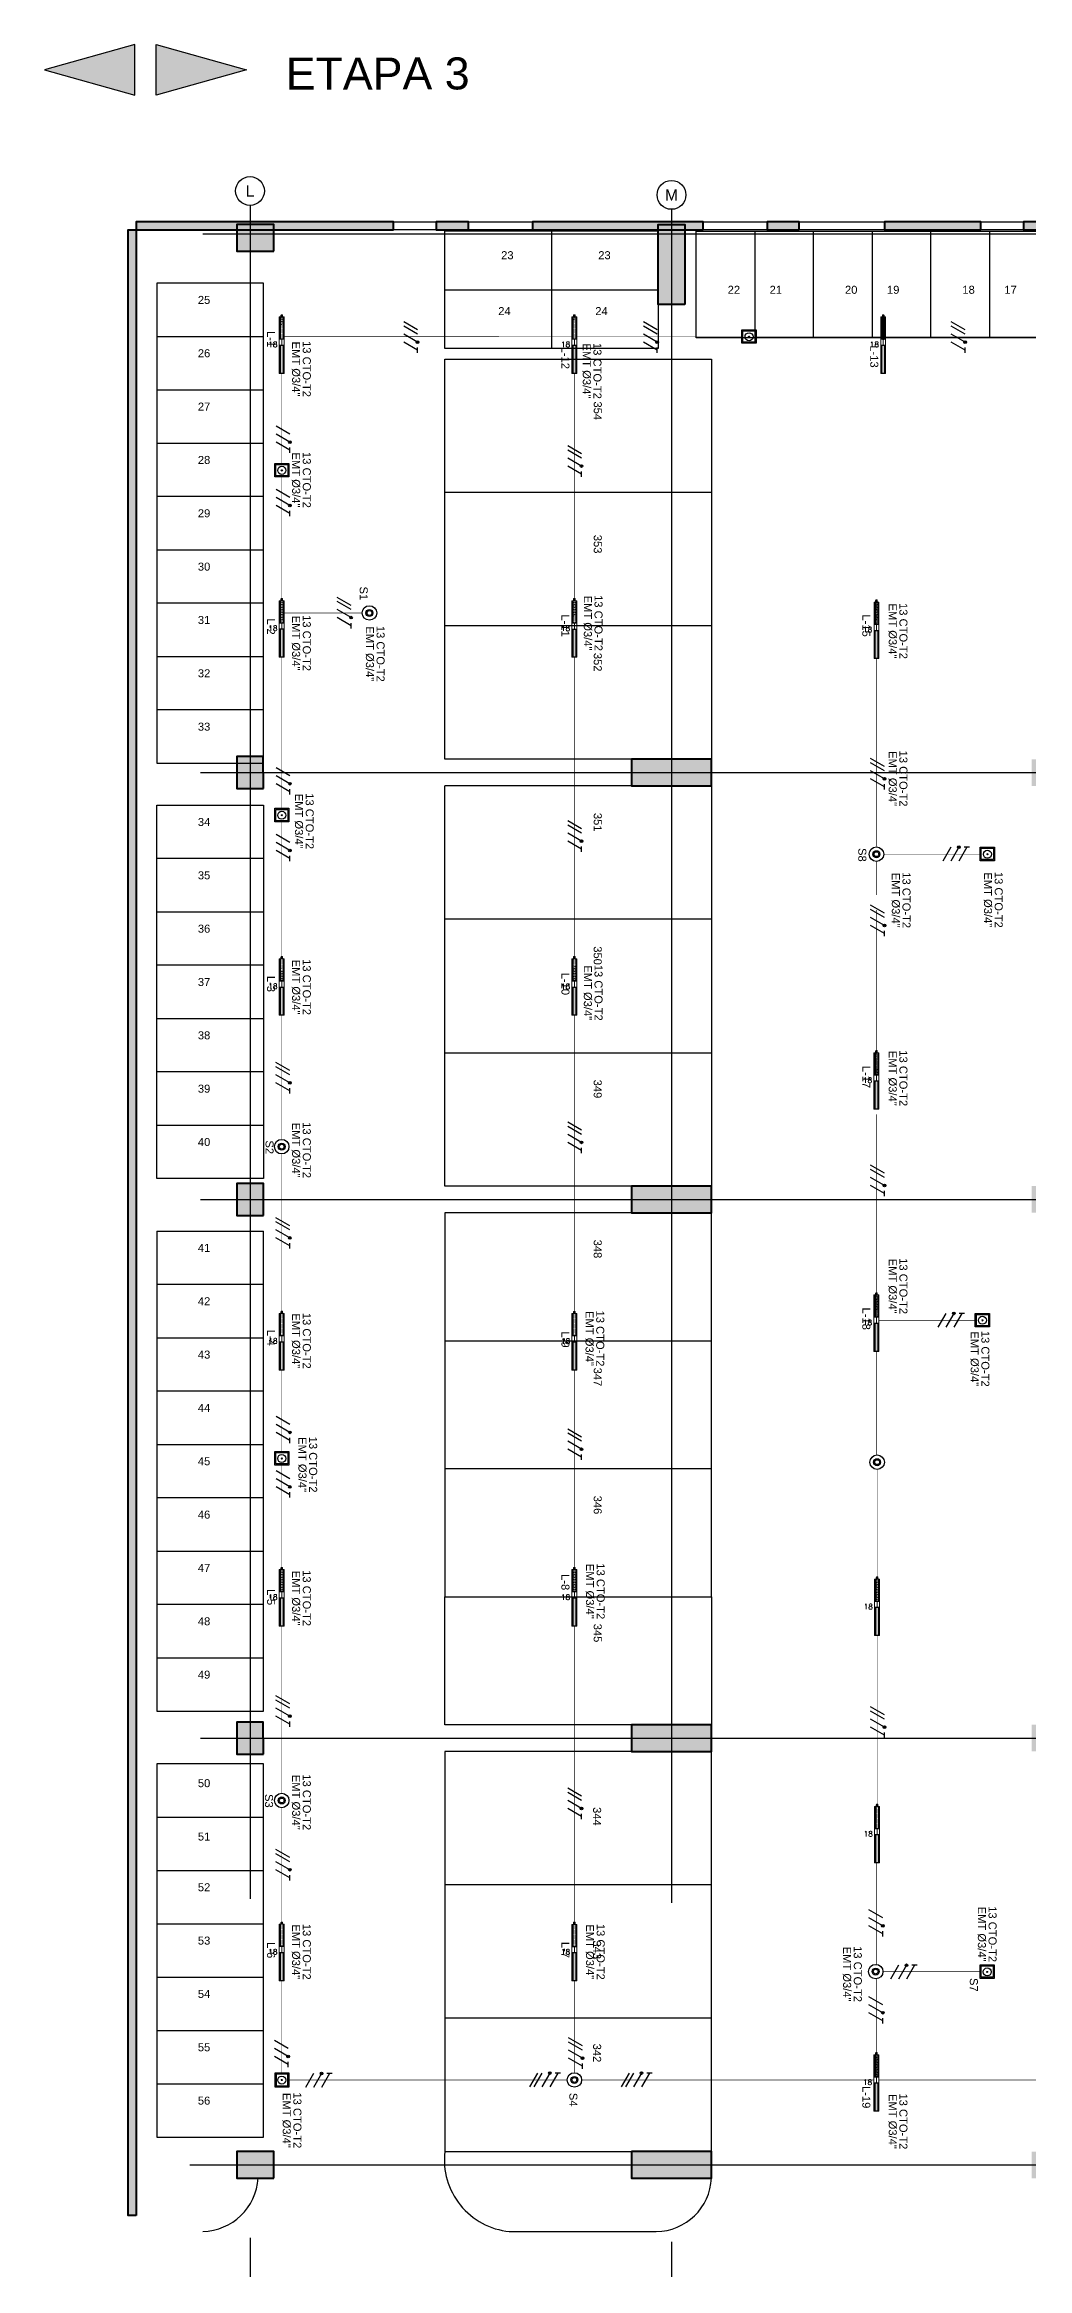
# Model space of a CAD drawing. Header units: millimetres. Extents: x -430 to 508, y 26 to 957.
# Drawn here: x 144.2 to 162.62, y 61.96 to 103.66 of the extents above; entities that cross this region are included whole.
import ezdxf
from ezdxf.enums import TextEntityAlignment as Align
from ezdxf.lldxf.tags import DXFTag

# ---------------------------------------------------------------- set-up
doc = ezdxf.new("R2010")
doc.units = ezdxf.units.MM
doc.linetypes.add('Center', pattern=[50.8, 31.75, -6.35, 6.35, -6.35])
for name, color, linetype in [('-ALAMBRADO', 7, 'Continuous'), ('-parquead', 8, 'Continuous'), ('A-HATCH CONCRETO', 8, 'Continuous'), ('A_CIRCULO DE EJES', 252, 'Continuous'), ('GG_EMERGENCIA 03', 1, 'Continuous'), ('GG_LUMINARIA LED HERMETICA', 1, 'Continuous'), ('SENSOR MOVIMIENTO', 3, 'Continuous'), ('Textos-espacios', 8, 'Continuous')]:
    doc.layers.add(name, color=color, linetype=linetype)
for name, color, linetype, lineweight in [('-CN-GYD-INTERRUPTORES DE PARED', 3, 'Continuous', 20), ('-CN-GYD-TUBERÍA PRINCIPAL ILUMINACION', 5, 'Continuous', 5), ('_TEXTO', 7, 'Continuous', 9), ('Estructura', 250, 'Continuous', 40), ('LUMINARIA DE EMERGENCIA PARA SOBREPONER', 1, 'Continuous', 25), ('Muro', 250, 'Continuous', 40), ('TEXTOS', 250, 'Continuous', 20)]:
    doc.layers.add(name, color=color, linetype=linetype, lineweight=lineweight)
doc.layers.add('Columna', color=7, linetype='Continuous', lineweight=40, true_color=0x4d4d4d)
doc.layers.add('EJE-ESTRUCTURA', color=7, linetype='Center', true_color=0xbdbdbd)
doc.layers.add('JCA_HATCH 254', color=7, linetype='Continuous', true_color=0xcfcfcf)
doc.styles.add('A_TEXT1', font='arial.ttf')
doc.styles.add('CORPORATIVO', font='simplex.shx')
doc.styles.get("Standard").update_dxf_attribs({"font": 'arial.ttf'})
tags = doc.linetypes.add('EMT_LINE', pattern='A,0.5,-0.2,["EMT",Standard,S=0.1,R=0,X=-0.1,Y=-0.05],-0.25', length=0.95).pattern_tags.tags
tags[6] = DXFTag(74, 10)
pattern_1 = [(270, (73.633, 4.985), (10.40324, -6.00631), [1.50158, -10.51105]), (360, (73.6335, 4.2344), (10.40324, 6.00631), [0.75079, -20.05569]), (360, (73.6335, 4.047), (10.40324, 6.00631), [0.60063, -20.20584]), (360, (73.6335, 4.422), (10.40324, 6.00631), [0.60063, -20.20584]), (330, (73.633, 3.859), (10.40324, 6.00631), [0.4805, -11.53212]), (30, (73.633, 4.61), (4e-09, 12.01262), [0.4805, -11.53212])]

# ---------------------------------------------------------------- blocks, each defined once
blk = doc.blocks.new('GG_HERMETICA')
h = blk.add_hatch()
h.set_pattern_fill('SWAMP', color=252, scale=0.472938, angle=270)
h.set_pattern_definition(pattern_1)
h.paths.add_polyline_path([(-20, -24), (-20, 23), (-550, 23), (-550, -24)])
h = blk.add_hatch()
h.set_pattern_fill('SWAMP', color=252, scale=0.472938, angle=270)
h.set_pattern_definition(pattern_1)
h.paths.add_polyline_path([(509, -24), (509, 24), (90, 23), (90, -24)])
at = {"layer": '-CN-GYD-INTERRUPTORES DE PARED', "color": 1}
blk.add_line((-20, 0), (90, 0), dxfattribs=at)
at = {"layer": '-CN-GYD-INTERRUPTORES DE PARED', "color": 1, "extrusion": (0, 0, -1)}
blk.add_lwpolyline([(20, -46), (550, -46), (550, 46), (20, 46)], dxfattribs=at)
at = {"layer": '-CN-GYD-INTERRUPTORES DE PARED', "color": 1}
for points in [[(509, -46), (509, 46)], [(513, 8), (512, 7), (512, 3), (511, 0), (511, -13), (509, -13), (509, 0), (509, 13), (511, 13), (511, 0), (512, -3), (512, -7), (513, -8)], [(519, 12), (519, 17), (513, 17), (513, 17), (512, 16), (511, 15), (511, 13), (512, 12), (513, 11), (519, 11)], [(513, 11), (513, 8), (519, 8)], [(518, 17), (518, 11), (518, 8), (518, 0), (518, -8), (518, -11), (518, -17)], [(528, -12), (528, -16), (520, -16), (520, -12), (520, 0), (520, 12), (519, 12), (519, 0), (519, -12), (520, -12)], [(520, 12), (520, 16), (528, 16), (528, 12)], [(528, 8), (520, 8)], [(541, -14), (540, -16), (530, -16), (530, -12), (530, 0), (530, 12), (528, 12), (528, 0), (528, -12), (530, -12)], [(530, 12), (530, 16), (540, 16), (541, 14)], [(530, 7), (540, 7), (540, 9), (530, 9)], [(540, 9), (541, 11)], [(540, 7), (541, 4)], [(519, -12), (519, -17), (513, -17), (513, -17), (512, -16), (511, -15), (511, -13), (512, -12), (513, -11), (519, -11)], [(513, -11), (513, -8), (519, -8)], [(528, -8), (520, -8)], [(530, -7), (540, -7), (540, -9), (530, -9)], [(540, -7), (541, -4)], [(540, -9), (541, -11)]]:
    blk.add_lwpolyline(points, dxfattribs=at)
blk.add_lwpolyline([(550, -11), (550, 0), (550, 11), (548, 14), (546, 14), (541, 14), (541, 0), (541, -14), (546, -14), (548, -14)], close=True, dxfattribs=at)
for points in [[(509, 46, 0), (90, 46, 0), (-20, 46, 0), (-20, -46, 0), (90, -46, 0), (90, 46, 0)], [(90, -46, 0), (509, -46, 0)]]:
    blk.add_polyline3d(points, dxfattribs=at)
at = {"ltscale": 0.3}
blk.add_line((-550, -40), (-550, 40), dxfattribs=at)
at = {"color": 1}
blk.add_lwpolyline([(-20, 23), (-20, -24), (-550, -24), (-550, 23)], close=True, dxfattribs=at)
blk.add_lwpolyline([(509, -24), (90, -24), (90, 23), (509, 23)], dxfattribs=at)
at = {"color": 7, "style": 'CORPORATIVO', "flags": 1}
for tag, p in [('TIPOCONTROL', (-554, 0)), ('CONTROL', (-554, 10)), ('ACTUADOR', (-554, -10))]:
    blk.add_attdef(tag, text='', height=2, dxfattribs=at).set_placement(p, align=Align.MIDDLE_RIGHT)
at = {"color": 7, "style": 'CORPORATIVO'}
blk.add_attdef('IDENTIFICACION', text='', height=2, dxfattribs=at).set_placement((0, 82), align=Align.BOTTOM_CENTER)
at = {"color": 7, "style": 'CORPORATIVO', "flags": 1}
for tag, p in [('FABRICANTE', (553, 16)), ('REFERENCIA', (553, 5)), ('LOCALIZACION', (553, -5)), ('POTENCIA', (553, -16))]:
    blk.add_attdef(tag, text='', height=2, dxfattribs=at).set_placement(p, align=Align.MIDDLE_LEFT)
at = {"color": 7, "style": 'CORPORATIVO'}
blk.add_attdef('CIRCUITO', text='', height=2, dxfattribs=at).set_placement((532, -92), align=Align.TOP_LEFT)
blk = doc.blocks.new('O6C20-MDW')
at = {"layer": 'SENSOR MOVIMIENTO'}
for radius in [129, 62.1, 43.1]:
    blk.add_circle((63166, 32657), radius, dxfattribs=at)
blk = doc.blocks.new('3x')
at = {"layer": '-ALAMBRADO'}
h = blk.add_hatch(color=256, dxfattribs=at)
edge = h.paths.add_edge_path()
edge.add_arc((0.078, 0.13), 0.025, 0, 360)
for p, q in [((-0.152, 0.13), (-0.302, -0.13)), ((-0.072, 0.13), (-0.222, -0.13)), ((0.078, 0.13), (-0.072, -0.13)), ((0.228, 0.13), (0.078, -0.13))]:
    blk.add_line(p, q, dxfattribs=at)
blk.add_lwpolyline([(0.278, 0.13), (0.178, 0.13)], dxfattribs=at)
blk.add_circle((0.078, 0.13), 0.025, dxfattribs=at)
blk = doc.blocks.new('*U27')
at = {"layer": '-ALAMBRADO'}
blk.add_blockref('3x', (0, 0), dxfattribs=at)
blk = doc.blocks.new('2x')
at = {"layer": '-ALAMBRADO'}
h = blk.add_hatch(color=256, dxfattribs=at)
edge = h.paths.add_edge_path()
edge.add_arc((0.075, 0.13), 0.025, 0, 360)
for p, q in [((-0.075, 0.13), (-0.225, -0.13)), ((0.075, 0.13), (-0.075, -0.13)), ((0.225, 0.13), (0.075, -0.13))]:
    blk.add_line(p, q, dxfattribs=at)
blk.add_lwpolyline([(0.275, 0.13), (0.175, 0.13)], dxfattribs=at)
blk.add_circle((0.075, 0.13), 0.025, dxfattribs=at)
blk = doc.blocks.new('*U23')
at = {"layer": '-ALAMBRADO'}
blk.add_blockref('2x', (0, 0), dxfattribs=at)
blk = doc.blocks.new('A$Cc7fbbbd8')
at = {"layer": 'GG_EMERGENCIA 03', "ltscale": 0.3}
h = blk.add_hatch(dxfattribs=at)
h.set_pattern_fill('ANSI31', color=256, scale=0.0005, angle=90)
h.set_pattern_definition([(135, (0.0614115, 0.0595737), (-0.00112253, -0.00112253), [])])
edge = h.paths.add_edge_path()
edge.add_arc((0.061, 0.1), 0.00475, 0, 360)
for points in [[(-0.005, 0.035), (-0.005, 0.161), (0.128, 0.161), (0.128, 0.035)], [(0.005, 0.045), (0.005, 0.151), (0.118, 0.151), (0.118, 0.045)]]:
    blk.add_lwpolyline(points, close=True, dxfattribs=at)
for radius in [0.0376, 0.00475]:
    blk.add_circle((0.061, 0.1), radius, dxfattribs=at)
blk = doc.blocks.new('A_B_Eje')
at = {"layer": 'A_CIRCULO DE EJES', "ltscale": 1.5}
blk.add_circle((0, 0), 0.0045, dxfattribs=at)
at = {"layer": 'A_CIRCULO DE EJES', "ltscale": 1.5, "style": 'A_TEXT1'}
blk.add_attdef('EJE', text='', height=0.0035, dxfattribs=at).set_placement((0, 0), align=Align.MIDDLE_CENTER)
blk = doc.blocks.new('estructura etapa 3')
at = {"layer": 'Columna', "transparency": 33554687}
h = blk.add_hatch(color=256, dxfattribs=at)
h.dxf.hatch_style = 1
h.paths.add_polyline_path([(-876.45, -6659.124), (-876.95, -6659.124), (-876.95, -6657.624), (-876.45, -6657.624)])
h.paths.add_polyline_path([(-867.95, -6659.124), (-868.45, -6659.124), (-868.45, -6657.624), (-867.95, -6657.624)])
h.paths.add_polyline_path([(-860.452, -6659.124), (-860.952, -6659.124), (-860.952, -6657.624), (-860.452, -6657.624)])
h.paths.add_polyline_path([(-856.154, -6658.124), (-856.154, -6657.624), (-856.654, -6657.624), (-856.654, -6658.124)])
h.paths.add_polyline_path([(-883.95, -6659.124), (-884.45, -6659.124), (-884.45, -6657.624), (-883.95, -6657.624)])
h.paths.add_polyline_path([(-891.651, -6658.124), (-891.651, -6657.624), (-892.35, -6657.624), (-892.35, -6658.124)])
h.paths.add_polyline_path([(-849.354, -6658.124), (-849.354, -6657.624), (-850.055, -6657.624), (-850.055, -6658.124)])
h.paths.add_polyline_path([(-849.354, -6668.199), (-849.354, -6667.599), (-849.854, -6667.599), (-849.854, -6668.199)])
h.paths.add_polyline_path([(-856.154, -6668.149), (-856.154, -6667.649), (-856.654, -6667.649), (-856.654, -6668.149)])
h.paths.add_polyline_path([(-859.952, -6667.649), (-859.952, -6668.149), (-861.452, -6668.149), (-861.452, -6667.649)])
h.paths.add_polyline_path([(-868.95, -6667.649), (-868.95, -6668.149), (-867.45, -6668.149), (-867.45, -6667.649)])
h.paths.add_polyline_path([(-875.95, -6667.649), (-875.95, -6668.149), (-877.45, -6668.149), (-877.45, -6667.649)])
h.paths.add_polyline_path([(-884.95, -6667.649), (-884.95, -6668.149), (-883.45, -6668.149), (-883.45, -6667.649)])
h.paths.add_polyline_path([(-891.85, -6668.199), (-891.851, -6667.599), (-892.35, -6667.599), (-892.349, -6668.199)])
h.paths.add_polyline_path([(-891.85, -6676.199), (-891.85, -6675.599), (-892.349, -6675.599), (-892.349, -6676.199)])
h.paths.add_polyline_path([(-884.95, -6675.649), (-884.95, -6676.149), (-883.45, -6676.149), (-883.45, -6675.649)])
h.paths.add_polyline_path([(-875.95, -6675.649), (-875.95, -6676.149), (-877.45, -6676.149), (-877.45, -6675.649)])
h.paths.add_polyline_path([(-868.95, -6675.649), (-868.95, -6676.149), (-867.45, -6676.149), (-867.45, -6675.649)])
h.paths.add_polyline_path([(-859.952, -6675.649), (-859.952, -6676.149), (-861.452, -6676.149), (-861.452, -6675.649)])
h.paths.add_polyline_path([(-856.154, -6676.149), (-856.154, -6675.649), (-856.654, -6675.649), (-856.654, -6676.149)])
h.paths.add_polyline_path([(-849.354, -6676.199), (-849.354, -6675.599), (-849.854, -6675.599), (-849.854, -6676.199)])
h.paths.add_polyline_path([(-849.354, -6686.299), (-849.354, -6685.699), (-849.854, -6685.699), (-849.854, -6686.299)])
h.paths.add_polyline_path([(-856.154, -6686.249), (-856.154, -6685.749), (-856.654, -6685.749), (-856.654, -6686.249)])
h.paths.add_polyline_path([(-859.952, -6685.749), (-859.952, -6686.249), (-861.452, -6686.249), (-861.452, -6685.749)])
h.paths.add_polyline_path([(-868.95, -6685.749), (-868.95, -6686.249), (-867.45, -6686.249), (-867.45, -6685.749)])
h.paths.add_polyline_path([(-875.95, -6685.749), (-875.95, -6686.249), (-877.45, -6686.249), (-877.45, -6685.749)])
h.paths.add_polyline_path([(-884.95, -6685.749), (-884.95, -6686.249), (-883.45, -6686.249), (-883.45, -6685.749)])
h.paths.add_polyline_path([(-891.847, -6686.299), (-891.851, -6685.699), (-892.35, -6685.699), (-892.346, -6686.299)])
h.paths.add_polyline_path([(-891.651, -6694.249), (-891.651, -6693.749), (-892.35, -6693.749), (-892.35, -6694.249)])
h.paths.add_polyline_path([(-884.95, -6693.749), (-884.95, -6694.249), (-883.45, -6694.249), (-883.45, -6693.749)])
h.paths.add_polyline_path([(-875.95, -6693.749), (-875.95, -6694.249), (-877.45, -6694.249), (-877.45, -6693.749)])
h.paths.add_polyline_path([(-868.95, -6693.749), (-868.95, -6694.249), (-867.45, -6694.249), (-867.45, -6693.749)])
h.paths.add_polyline_path([(-859.952, -6693.749), (-859.952, -6694.249), (-861.452, -6694.249), (-861.452, -6693.749)])
h.paths.add_polyline_path([(-856.054, -6694.249), (-856.054, -6693.749), (-856.654, -6693.749), (-856.654, -6694.249)])
h.paths.add_polyline_path([(-849.353, -6694.294), (-849.354, -6693.699), (-849.855, -6693.699), (-849.854, -6694.294)])
h.paths.add_polyline_path([(-849.358, -6703.974), (-849.353, -6703.374), (-849.854, -6703.374), (-849.859, -6703.974)])
h.paths.add_polyline_path([(-856.054, -6703.924), (-856.054, -6703.424), (-856.654, -6703.424), (-856.654, -6703.924)])
h.paths.add_polyline_path([(-861.847, -6703.424), (-860.347, -6703.424), (-860.347, -6703.924), (-861.847, -6703.924)])
h.paths.add_polyline_path([(-867.95, -6704.924), (-867.95, -6703.424), (-868.45, -6703.424), (-868.45, -6704.924)])
h.paths.add_polyline_path([(-876.45, -6704.924), (-876.45, -6703.424), (-876.95, -6703.424), (-876.95, -6704.924)])
h.paths.add_polyline_path([(-883.95, -6704.924), (-883.95, -6703.424), (-884.45, -6703.424), (-884.45, -6704.924)])
h.paths.add_polyline_path([(-891.651, -6703.924), (-891.651, -6703.424), (-892.35, -6703.424), (-892.35, -6703.924)])
h.paths.add_polyline_path([(-891.65, -6711.949), (-891.65, -6711.449), (-892.35, -6711.449), (-892.35, -6711.949)])
h.paths.add_polyline_path([(-883.95, -6709.549), (-883.95, -6711.949), (-884.45, -6711.949), (-884.45, -6709.549)])
h.paths.add_polyline_path([(-876.95, -6709.549), (-876.95, -6711.949), (-876.45, -6711.949), (-876.45, -6709.549)])
h.paths.add_polyline_path([(-868.45, -6709.549), (-868.45, -6711.949), (-867.95, -6711.949), (-867.95, -6709.549)])
h.paths.add_polyline_path([(-860.952, -6711.949), (-860.952, -6709.549), (-860.452, -6709.549), (-860.452, -6711.949)])
h.paths.add_polyline_path([(-855.954, -6711.949), (-855.954, -6711.449), (-856.654, -6711.449), (-856.654, -6711.949)])
h.paths.add_polyline_path([(-849.354, -6711.949), (-849.354, -6711.449), (-850.054, -6711.449), (-850.054, -6711.949)])
edge = h.paths.add_edge_path()
edge.add_line((-876.7, -6657.34), (-876.7, -6714.914))
at = {"layer": 'EJE-ESTRUCTURA'}
for p, q in [((-892.1, -6657.265), (-892.1, -6714.861)), ((-884.2, -6657.34), (-884.2, -6714.914)), ((-892.986, -6657.799), (-848.943, -6657.799)), ((-893.028, -6667.899), (-848.943, -6667.899)), ((-893.028, -6675.899), (-848.943, -6675.899)), ((-893.028, -6685.999), (-848.943, -6685.999)), ((-893.228, -6693.999), (-848.943, -6693.999))]:
    blk.add_line(p, q, dxfattribs=at)
at = {"layer": 'Estructura'}
for points in [[(-891.651, -6658.124), (-891.651, -6657.624), (-892.35, -6657.624), (-892.35, -6658.124)], [(-883.95, -6659.124), (-884.45, -6659.124), (-884.45, -6657.624), (-883.95, -6657.624)], [(-891.85, -6668.199), (-891.851, -6667.599), (-892.35, -6667.599), (-892.349, -6668.199)], [(-884.95, -6667.649), (-884.95, -6668.149), (-883.45, -6668.149), (-883.45, -6667.649)], [(-891.85, -6676.199), (-891.85, -6675.599), (-892.349, -6675.599), (-892.349, -6676.199)], [(-884.95, -6675.649), (-884.95, -6676.149), (-883.45, -6676.149), (-883.45, -6675.649)], [(-891.847, -6686.299), (-891.851, -6685.699), (-892.35, -6685.699), (-892.346, -6686.299)], [(-884.95, -6685.749), (-884.95, -6686.249), (-883.45, -6686.249), (-883.45, -6685.749)], [(-891.651, -6694.249), (-891.651, -6693.749), (-892.35, -6693.749), (-892.35, -6694.249)], [(-884.95, -6693.749), (-884.95, -6694.249), (-883.45, -6694.249), (-883.45, -6693.749)]]:
    blk.add_lwpolyline(points, close=True, dxfattribs=at)
ref = blk.add_blockref('A_B_Eje', (-892.1, -6656.995), dxfattribs=dict(xscale=60, yscale=60, zscale=60))
ref.add_attrib('EJE', 'L', dxfattribs={"color": 7, "ltscale": 1.5, "height": 0.21, "style": 'A_TEXT1'}).set_placement((-892.1, -6656.995), align=Align.MIDDLE_CENTER)
ref = blk.add_blockref('A_B_Eje', (-884.2, -6657.069), dxfattribs=dict(xscale=60, yscale=60, zscale=60))
ref.add_attrib('EJE', 'M', dxfattribs={"color": 7, "ltscale": 1.5, "height": 0.21, "style": 'A_TEXT1'}).set_placement((-884.2, -6657.069), align=Align.MIDDLE_CENTER)
blk = doc.blocks.new('A$C972f9415')
at = {"layer": 'A-HATCH CONCRETO', "ltscale": 0.03}
h = blk.add_hatch(color=256, dxfattribs=at)
h.dxf.hatch_style = 1
h.paths.add_polyline_path([(52.108, 57.896), (52.108, 58.046)], flags=17)
h.paths.add_polyline_path([(52.108, 57.896), (52.108, 58.046), (50.674, 58.046), (50.674, 57.896)])
h.paths.add_polyline_path([(49.074, 57.896), (49.074, 58.046), (48.306, 58.046), (48.306, 57.896), (47.106, 57.896), (47.106, 58.046), (46.299, 58.046), (46.299, 57.896)])
h.paths.add_polyline_path([(45.499, 57.896), (45.499, 58.046), (43.895, 58.046), (43.895, 57.896)])
h.paths.add_polyline_path([(42.295, 57.896), (42.295, 58.046), (32.53, 58.046), (32.53, 57.896)])
h.paths.add_polyline_path([(30.93, 57.896), (30.93, 58.046), (28.93, 58.046), (28.93, 57.896)])
h.paths.add_polyline_path([(27.33, 57.896), (27.33, 58.046), (26.028, 58.046), (26.028, 57.896)])
h.paths.add_polyline_path([(25.228, 57.896), (25.228, 58.046), (23.858, 58.046), (23.858, 57.896)])
h.paths.add_polyline_path([(23.058, 57.896), (23.058, 58.046), (21.257, 58.046), (21.257, 57.896)])
h.paths.add_polyline_path([(19.657, 57.897), (19.657, 58.047), (19.054, 58.046), (19.054, 57.896)])
h.paths.add_polyline_path([(17.854, 57.896), (17.854, 58.046), (14.654, 58.046), (14.654, 57.896)])
h.paths.add_polyline_path([(13.454, 57.896), (13.454, 58.046), (12.852, 58.046), (12.852, 57.896), (12.052, 57.898), (12.052, 58.046), (7.227, 58.046), (7.227, 57.896), (12.114, 57.898), (14.114, 57.896)])
at = {"layer": 'JCA_HATCH 254'}
for points in [[(5.509, 60.896), (7.202, 60.42), (7.202, 61.372)], [(9.294, 60.896), (7.602, 60.42), (7.602, 61.372)]]:
    blk.add_hatch(color=256, dxfattribs=at).paths.add_polyline_path(points)
at = {"layer": 'JCA_HATCH 254', "true_color": 0x636466}
blk.add_hatch(color=251, dxfattribs=at).paths.add_polyline_path([(7.227, 20.671), (7.077, 20.671), (7.077, 57.896), (7.227, 57.896)])
at = {"layer": '-parquead'}
for p, q in [((17.013, 57.871), (13.013, 57.871)), ((15.013, 57.871), (15.013, 55.672)), ((17.013, 57.871), (17.013, 55.672)), ((17.013, 55.672), (13.013, 55.672)), ((7.612, 40.109), (7.612, 47.109)), ((13.013, 39.471), (13.013, 32.271)), ((13.013, 29.371), (13.013, 21.871)), ((14.221, 20.371), (16.976, 20.371))]:
    blk.add_line(p, q, dxfattribs=at)
for points in [[(12.052, 58.046), (12.852, 58.046), (12.852, 57.896), (12.052, 57.898)], [(13.454, 58.046), (14.654, 58.046), (14.654, 57.896), (13.454, 57.898)], [(17.854, 58.045), (19.054, 58.046), (19.054, 57.896), (17.854, 57.896)], [(19.657, 58.046), (21.257, 58.046), (21.257, 57.896), (19.657, 57.898)], [(23.058, 58.046), (23.858, 58.046), (23.858, 57.896), (23.058, 57.897)], [(13.013, 32.271), (18.013, 32.271), (18.013, 29.871), (13.013, 29.871)]]:
    blk.add_lwpolyline(points, close=True, dxfattribs=at)
for points in [[(13.013, 55.672), (13.013, 57.871)], [(24.324, 55.871), (17.725, 55.871), (17.725, 57.871)], [(17.725, 57.871), (24.324, 57.871)], [(18.824, 57.871), (18.824, 55.871)], [(19.924, 55.871), (19.924, 57.871)], [(21.024, 57.871), (21.024, 55.871)], [(22.124, 55.871), (22.124, 57.871)], [(23.224, 57.871), (23.224, 55.871)], [(7.612, 56.896), (7.612, 47.896), (9.612, 47.896), (9.612, 56.896)], [(9.612, 56.896), (7.612, 56.896)], [(13.013, 56.772), (17.013, 56.772)], [(7.612, 55.896), (9.612, 55.896)], [(18.013, 55.471), (18.013, 47.971), (13.013, 47.971), (13.013, 55.471)], [(13.013, 55.471), (18.013, 55.471)], [(7.612, 54.896), (9.612, 54.896)], [(7.612, 53.896), (9.612, 53.896)], [(18.013, 52.971), (13.013, 52.971)], [(9.612, 52.896), (7.612, 52.896)], [(7.612, 51.896), (9.612, 51.896)], [(9.612, 50.896), (7.612, 50.896)], [(18.013, 50.471), (13.013, 50.471)], [(7.612, 49.896), (9.612, 49.896)], [(9.612, 48.896), (7.612, 48.896)], [(18.013, 47.471), (18.013, 39.971), (13.013, 39.971), (13.013, 47.471)], [(18.013, 47.471), (13.013, 47.471)], [(9.612, 47.109), (9.612, 40.109), (7.612, 40.109)], [(7.612, 47.109), (9.612, 47.109)], [(9.612, 46.109), (7.612, 46.109)], [(7.612, 45.109), (9.612, 45.109)], [(18.013, 44.971), (13.013, 44.971)], [(9.612, 44.109), (7.612, 44.109)], [(7.612, 43.109), (9.612, 43.109)], [(13.013, 42.471), (18.013, 42.471)], [(9.612, 42.109), (7.612, 42.109)], [(7.612, 41.109), (9.612, 41.109)], [(18.013, 39.471), (13.013, 39.471)], [(18.013, 32.271), (18.013, 39.471)], [(7.612, 39.124), (9.612, 39.124)], [(7.612, 39.124), (7.612, 30.124), (9.612, 30.124), (9.612, 39.124)], [(9.612, 38.124), (7.612, 38.124)], [(7.612, 37.124), (9.612, 37.124)], [(13.013, 37.071), (18.013, 37.071)], [(9.612, 36.124), (7.612, 36.124)], [(7.612, 35.124), (9.612, 35.124)], [(18.013, 34.671), (13.013, 34.671)], [(9.612, 34.124), (7.612, 34.124)], [(7.612, 33.124), (9.612, 33.124)], [(9.612, 32.124), (7.612, 32.124)], [(7.612, 31.124), (9.612, 31.124)], [(18.013, 29.371), (13.013, 29.371)], [(13.013, 21.871), (18.013, 21.871), (18.013, 29.371)], [(9.616, 29.139), (7.616, 29.139)], [(7.616, 29.139), (7.616, 22.139), (9.616, 22.139), (9.616, 29.139)], [(7.616, 28.139), (9.616, 28.139)], [(7.616, 27.139), (9.616, 27.139)], [(18.013, 26.871), (13.013, 26.871)], [(7.616, 26.139), (9.616, 26.139)], [(7.616, 25.139), (9.616, 25.139)], [(18.013, 24.371), (13.013, 24.371)], [(7.616, 24.139), (9.616, 24.139)], [(7.616, 23.139), (9.616, 23.139)]]:
    blk.add_lwpolyline(points, dxfattribs=at)
for centre, radius, start, end in [((14.358, 21.718), 1.354, 173.4982, 264.2154), ((8.449, 21.437), 1.066, 271.4636, 356.4964), ((16.963, 21.421), 1.05, 270.6874, 357.2713)]:
    blk.add_arc(centre, radius, start, end, dxfattribs=at)
at = {"layer": 'Muro'}
for points in [[(12.052, 57.896), (12.052, 58.046), (7.227, 58.046), (7.227, 57.896)], [(13.454, 57.897), (13.454, 58.047), (12.852, 58.046), (12.852, 57.896)], [(17.854, 57.896), (17.854, 58.046), (14.654, 58.046), (14.654, 57.896)], [(19.657, 57.897), (19.657, 58.047), (19.054, 58.046), (19.054, 57.896)], [(23.058, 57.896), (23.058, 58.046), (21.257, 58.046), (21.257, 57.896)], [(25.227, 57.897), (25.227, 58.047), (23.858, 58.046), (23.858, 57.896)], [(7.227, 20.671), (7.077, 20.671), (7.077, 57.896), (7.227, 57.896)]]:
    blk.add_lwpolyline(points, close=True, dxfattribs=at)
at = {"layer": 'Textos-espacios'}
for points in [[(5.509, 60.896), (7.202, 60.42), (7.202, 61.372)], [(9.294, 60.896), (7.602, 60.42), (7.602, 61.372)]]:
    blk.add_lwpolyline(points, close=True, dxfattribs=at)
at = {"layer": 'Muro'}
blk.add_blockref('estructura etapa 3', (901.462, 6715.62), dxfattribs=at)
at = {"layer": 'Textos-espacios'}
blk.add_text('ETAPA 3', height=0.6, rotation=0.0669, dxfattribs=at).set_placement((10.031, 60.525))
at = {"layer": 'Textos-espacios', "char_height": 0.15}
for s, width, insert, attachment_point, rotation in [('23', 0.89145, (14.302, 57.496), 3, 0), ('23', 0.89145, (16.122, 57.496), 3, 0), ('22', 0.89145, (18.548, 56.848), 3, 0), ('21', 0.89145, (19.101, 56.848), 1, 360), ('20', 0.89145, (20.747, 56.848), 3, 0), ('19', 0.89145, (21.301, 56.848), 1, 360), ('18', 0.89145, (22.947, 56.848), 3, 0), ('17', 0.89145, (23.501, 56.848), 1, 360), ('25', 0.89145, (8.384, 56.658), 1, 360), ('24', 0.89145, (14.247, 56.448), 3, 0), ('24', 0.89145, (16.067, 56.448), 3, 0), ('26', 0.89145, (8.384, 55.658), 1, 360), ('27', 0.89145, (8.384, 54.658), 1, 360), ('354', 1.5279, (15.955, 54.679), 1, 270), ('28', 0.89145, (8.384, 53.658), 1, 360), ('29', 0.89145, (8.384, 52.658), 1, 360), ('353', 1.5279, (15.955, 52.179), 1, 270), ('30', 0.89145, (8.384, 51.658), 1, 360), ('31', 0.89145, (8.384, 50.658), 1, 360), ('32', 0.89145, (8.384, 49.658), 1, 360), ('352', 1.5279, (15.955, 49.966), 1, 270), ('33', 0.89145, (8.384, 48.658), 1, 360), ('34', 0.89145, (8.384, 46.871), 1, 360), ('351', 1.5279, (15.955, 46.966), 1, 270), ('35', 0.89145, (8.384, 45.871), 1, 360), ('36', 0.89145, (8.384, 44.871), 1, 360), ('350', 1.5279, (15.954, 44.466), 1, 270), ('37', 0.89145, (8.384, 43.871), 1, 360), ('38', 0.89145, (8.384, 42.871), 1, 360), ('39', 0.89145, (8.384, 41.871), 1, 360), ('349', 1.5279, (15.954, 41.966), 1, 270), ('40', 0.89145, (8.384, 40.871), 1, 360), ('41', 0.89145, (8.384, 38.886), 1, 360), ('348', 1.5279, (15.954, 38.966), 1, 270), ('42', 0.89145, (8.384, 37.886), 1, 360), ('43', 0.89145, (8.384, 36.886), 1, 360), ('347', 1.5279, (15.954, 36.566), 1, 270), ('44', 0.89145, (8.384, 35.886), 1, 360), ('45', 0.89145, (8.384, 34.886), 1, 360), ('46', 0.89145, (8.384, 33.886), 1, 360), ('346', 1.5279, (15.954, 34.166), 1, 270), ('47', 0.89145, (8.384, 32.886), 1, 360), ('48', 0.89145, (8.384, 31.886), 1, 360), ('345', 1.5279, (15.954, 31.766), 1, 270), ('49', 0.89145, (8.384, 30.886), 1, 360), ('50', 0.89145, (8.384, 28.851), 1, 360), ('344', 1.70433, (15.943, 28.328), 1, 270), ('51', 0.89145, (8.384, 27.851), 1, 360), ('52', 0.89145, (8.384, 26.9), 1, 360), ('53', 0.89145, (8.384, 25.9), 1, 360), ('343', 1.70601, (15.943, 25.828), 1, 270), ('54', 0.89145, (8.384, 24.9), 1, 360), ('55', 0.89145, (8.384, 23.9), 1, 360), ('342', 2.00679, (15.943, 23.893), 1, 270), ('56', 0.89145, (8.384, 22.9), 1, 360)]:
    blk.add_mtext_dynamic_manual_height_columns(s, width=width, gutter_width=5, heights=[0], dxfattribs=dict(at, insert=insert, attachment_point=attachment_point, rotation=rotation))

msp = doc.modelspace()

# ---------------------------------------------------------------- linework, layer by layer
at = {"layer": '-CN-GYD-TUBERÍA PRINCIPAL ILUMINACION', "linetype": 'EMT_LINE', "ltscale": 15, "const_width": 0.01}
for points in [[(148.69, 98.181), (154.083, 98.182)], [(154.175, 98.182), (157.269, 98.182)], [(157.534, 98.182), (159.871, 98.182)], [(159.963, 98.182), (163.365, 98.182)], [(148.644, 97.492), (148.644, 95.804)], [(154.129, 97.492), (154.129, 93.269)], [(148.644, 95.553), (148.644, 93.271)], [(150.151, 92.999), (148.69, 92.999)], [(148.644, 92.171), (148.644, 89.339)], [(154.129, 92.169), (154.129, 86.557)], [(159.79, 92.144), (159.79, 88.625)], [(148.644, 89.087), (148.644, 86.558)], [(159.929, 88.478), (161.746, 88.478)], [(159.79, 88.336), (159.79, 87.71)], [(159.79, 87.433), (159.79, 84.796)], [(148.644, 85.458), (148.644, 83.131)], [(154.129, 85.457), (154.129, 79.907)], [(159.79, 83.601), (159.79, 80.256)], [(148.644, 82.859), (148.644, 79.908)], [(159.837, 79.74), (161.654, 79.74)], [(148.644, 78.808), (148.644, 77.28)], [(154.129, 78.807), (154.129, 75.107)], [(159.79, 79.156), (159.79, 77.215)], [(148.644, 77.028), (148.644, 75.108)], [(159.803, 76.943), (159.803, 74.929)], [(148.644, 74.008), (148.644, 70.874)], [(154.129, 74.007), (154.129, 68.457)], [(159.804, 73.828), (159.804, 70.669)], [(148.644, 70.601), (148.644, 68.458)], [(159.79, 69.569), (159.79, 68.018)], [(159.79, 68.018), (159.79, 67.665)], [(148.644, 67.358), (148.644, 65.631)], [(154.129, 67.357), (154.129, 65.634)], [(159.79, 67.394), (159.79, 66.013)], [(159.913, 67.53), (161.733, 67.53)], [(153.993, 65.498), (148.774, 65.498)], [(159.744, 65.498), (154.265, 65.498)], [(159.836, 65.498), (165.065, 65.498)]]:
    msp.add_lwpolyline(points, dxfattribs=at)

# ---------------------------------------------------------------- block references
msp.add_blockref('A$C972f9415', (138.687, 42.286))
at = {"layer": '_TEXTO', "linetype": 'Continuous', "ltscale": 10, "rotation": 270}
for name, p, zscale in [('*U27', (151.059, 98.155), 320), ('*U27', (155.552, 98.155), 320), ('*U27', (161.324, 98.155), 320), ('*U23', (148.668, 96.276), 0.5), ('*U27', (154.133, 95.833), 320), ('*U23', (148.668, 95.091), 0.5), ('*U27', (149.812, 92.99), 320), ('*U23', (148.668, 89.874), 0.5), ('*U27', (159.81, 89.97), 320), ('*U23', (148.668, 88.621), 0.5), ('*U27', (154.133, 88.802), 320), ('*U27', (159.81, 87.221), 320), ('*U27', (148.664, 84.271), 320), ('*U27', (154.133, 83.154), 320), ('*U27', (159.81, 82.346), 320), ('*U27', (148.664, 81.361), 320), ('*U23', (148.668, 77.714), 0.5), ('*U27', (154.133, 77.399), 320), ('*U23', (148.668, 76.69), 0.5), ('*U27', (148.664, 72.397), 320), ('*U27', (159.81, 72.191), 320), ('*U27', (154.133, 70.667), 320), ('*U27', (148.664, 69.518), 320), ('*U23', (159.781, 68.463), 0.5), ('*U23', (159.781, 66.834), 0.5), ('*U23', (148.635, 66.013), 0.5), ('*U27', (154.149, 65.984), 320)]:
    msp.add_blockref(name, p, dxfattribs=dict(at, zscale=zscale))
at = {"layer": '_TEXTO', "linetype": 'Continuous', "ltscale": 10}
for name, p, zscale in [('*U23', (161.26, 88.478), 0.5), ('*U23', (161.168, 79.74), 0.5), ('*U23', (160.277, 67.518), 0.5), ('*U23', (149.316, 65.488), 0.5), ('*U27', (153.589, 65.498), 320), ('*U27', (155.31, 65.498), 320)]:
    msp.add_blockref(name, p, dxfattribs=dict(at, zscale=zscale))
at = {"layer": 'GG_LUMINARIA LED HERMETICA'}
ref = msp.add_blockref('GG_HERMETICA', (148.644, 98.042), dxfattribs=dict(at, xscale=0.001, yscale=0.001, zscale=0.001, rotation=90))
ref.add_attrib('IDENTIFICACION', '18', dxfattribs={"layer": '0', "color": 7, "height": 0.1, "style": 'CORPORATIVO'}).set_placement((148.479, 97.955), align=Align.BOTTOM_CENTER)
ref = msp.add_blockref('GG_HERMETICA', (154.129, 98.042), dxfattribs=dict(at, xscale=0.001, yscale=0.001, zscale=0.001, rotation=90))
ref.add_attrib('IDENTIFICACION', '18', dxfattribs={"layer": '0', "color": 7, "height": 0.1, "style": 'CORPORATIVO'}).set_placement((153.964, 97.955), align=Align.BOTTOM_CENTER)
ref = msp.add_blockref('GG_HERMETICA', (159.917, 98.042), dxfattribs=dict(at, xscale=0.001, yscale=0.001, zscale=0.001, rotation=90))
ref.add_attrib('IDENTIFICACION', '18', dxfattribs={"layer": '0', "color": 7, "height": 0.1, "style": 'CORPORATIVO'}).set_placement((159.752, 97.955), align=Align.BOTTOM_CENTER)
ref = msp.add_blockref('GG_HERMETICA', (148.644, 92.721), dxfattribs=dict(at, xscale=0.001, yscale=0.001, zscale=0.001, rotation=90))
ref.add_attrib('IDENTIFICACION', '18', dxfattribs={"layer": '0', "color": 7, "height": 0.1, "style": 'CORPORATIVO'}).set_placement((148.479, 92.634), align=Align.BOTTOM_CENTER)
ref = msp.add_blockref('GG_HERMETICA', (154.129, 92.719), dxfattribs=dict(at, xscale=0.001, yscale=0.001, zscale=0.001, rotation=90))
ref.add_attrib('IDENTIFICACION', '18', dxfattribs={"layer": '0', "color": 7, "height": 0.1, "style": 'CORPORATIVO'}).set_placement((153.964, 92.633), align=Align.BOTTOM_CENTER)
ref = msp.add_blockref('GG_HERMETICA', (159.791, 92.694), dxfattribs=dict(at, xscale=0.001, yscale=0.001, zscale=0.001, rotation=90))
ref.add_attrib('IDENTIFICACION', '18', dxfattribs={"layer": '0', "color": 7, "height": 0.1, "style": 'CORPORATIVO'}).set_placement((159.626, 92.608), align=Align.BOTTOM_CENTER)
ref = msp.add_blockref('GG_HERMETICA', (148.644, 86.008), dxfattribs=dict(at, xscale=0.001, yscale=0.001, zscale=0.001, rotation=90))
ref.add_attrib('IDENTIFICACION', '18', dxfattribs={"layer": '0', "color": 7, "height": 0.1, "style": 'CORPORATIVO'}).set_placement((148.479, 85.922), align=Align.BOTTOM_CENTER)
ref = msp.add_blockref('GG_HERMETICA', (154.129, 86.007), dxfattribs=dict(at, xscale=0.001, yscale=0.001, zscale=0.001, rotation=90))
ref.add_attrib('IDENTIFICACION', '18', dxfattribs={"layer": '0', "color": 7, "height": 0.1, "style": 'CORPORATIVO'}).set_placement((153.964, 85.92), align=Align.BOTTOM_CENTER)
ref = msp.add_blockref('GG_HERMETICA', (159.79, 84.246), dxfattribs=dict(at, xscale=0.001, yscale=0.001, zscale=0.001, rotation=90))
ref.add_attrib('IDENTIFICACION', '18', dxfattribs={"layer": '0', "color": 7, "height": 0.1, "style": 'CORPORATIVO'}).set_placement((159.625, 84.16), align=Align.BOTTOM_CENTER)
ref = msp.add_blockref('GG_HERMETICA', (159.79, 79.706), dxfattribs=dict(at, xscale=0.001, yscale=0.001, zscale=0.001, rotation=90))
ref.add_attrib('IDENTIFICACION', '18', dxfattribs={"layer": '0', "color": 7, "height": 0.1, "style": 'CORPORATIVO'}).set_placement((159.625, 79.619), align=Align.BOTTOM_CENTER)
ref = msp.add_blockref('GG_HERMETICA', (148.644, 79.358), dxfattribs=dict(at, xscale=0.001, yscale=0.001, zscale=0.001, rotation=90))
ref.add_attrib('IDENTIFICACION', '18', dxfattribs={"layer": '0', "color": 7, "height": 0.1, "style": 'CORPORATIVO'}).set_placement((148.479, 79.272), align=Align.BOTTOM_CENTER)
ref = msp.add_blockref('GG_HERMETICA', (154.129, 79.357), dxfattribs=dict(at, xscale=0.001, yscale=0.001, zscale=0.001, rotation=90))
ref.add_attrib('IDENTIFICACION', '18', dxfattribs={"layer": '0', "color": 7, "height": 0.1, "style": 'CORPORATIVO'}).set_placement((153.964, 79.271), align=Align.BOTTOM_CENTER)
ref = msp.add_blockref('GG_HERMETICA', (148.644, 74.558), dxfattribs=dict(at, xscale=0.001, yscale=0.001, zscale=0.001, rotation=90))
ref.add_attrib('IDENTIFICACION', '18', dxfattribs={"layer": '0', "color": 7, "height": 0.1, "style": 'CORPORATIVO'}).set_placement((148.479, 74.472), align=Align.BOTTOM_CENTER)
ref = msp.add_blockref('GG_HERMETICA', (154.129, 74.557), dxfattribs=dict(at, xscale=0.001, yscale=0.001, zscale=0.001, rotation=90))
ref.add_attrib('IDENTIFICACION', '18', dxfattribs={"layer": '0', "color": 7, "height": 0.1, "style": 'CORPORATIVO'}).set_placement((153.964, 74.47), align=Align.BOTTOM_CENTER)
ref = msp.add_blockref('GG_HERMETICA', (159.803, 74.379), dxfattribs=dict(at, xscale=0.001, yscale=0.001, zscale=0.001, rotation=90))
ref.add_attrib('IDENTIFICACION', '18', dxfattribs={"layer": '0', "color": 7, "height": 0.1, "style": 'CORPORATIVO'}).set_placement((159.638, 74.292), align=Align.BOTTOM_CENTER)
ref = msp.add_blockref('GG_HERMETICA', (159.803, 70.118), dxfattribs=dict(at, xscale=0.001, yscale=0.001, zscale=0.001, rotation=90))
ref.add_attrib('IDENTIFICACION', '18', dxfattribs={"layer": '0', "color": 7, "height": 0.1, "style": 'CORPORATIVO'}).set_placement((159.638, 70.032), align=Align.BOTTOM_CENTER)
ref = msp.add_blockref('GG_HERMETICA', (148.644, 67.908), dxfattribs=dict(at, xscale=0.001, yscale=0.001, zscale=0.001, rotation=90))
ref.add_attrib('IDENTIFICACION', '18', dxfattribs={"layer": '0', "color": 7, "height": 0.1, "style": 'CORPORATIVO'}).set_placement((148.479, 67.822), align=Align.BOTTOM_CENTER)
ref = msp.add_blockref('GG_HERMETICA', (154.129, 67.907), dxfattribs=dict(at, xscale=0.001, yscale=0.001, zscale=0.001, rotation=90))
ref.add_attrib('IDENTIFICACION', '18', dxfattribs={"layer": '0', "color": 7, "height": 0.1, "style": 'CORPORATIVO'}).set_placement((153.964, 67.821), align=Align.BOTTOM_CENTER)
ref = msp.add_blockref('GG_HERMETICA', (159.79, 65.463), dxfattribs=dict(at, xscale=0.001, yscale=0.001, zscale=0.001, rotation=90))
ref.add_attrib('IDENTIFICACION', '18', dxfattribs={"layer": '0', "color": 7, "height": 0.1, "style": 'CORPORATIVO'}).set_placement((159.625, 65.377), align=Align.BOTTOM_CENTER)
at = {"layer": 'LUMINARIA DE EMERGENCIA PARA SOBREPONER', "xscale": 2, "yscale": 2, "zscale": 2}
for p, rotation in [((157.524, 98.377), 180), ((148.767, 95.874), 180), ((148.767, 89.408), 180), ((161.992, 88.678), 179.9999999999999), ((161.899, 79.94), 179.9999999999999), ((148.767, 77.349), 180), ((161.989, 67.725), 179.9999999999999), ((148.844, 65.375), 89.99999999999997)]:
    msp.add_blockref('A$Cc7fbbbd8', p, dxfattribs=dict(at, rotation=rotation))
at = {"layer": 'SENSOR MOVIMIENTO', "lineweight": 0, "xscale": 0.00105193048980394, "yscale": 0.00105193048980394, "zscale": 0.00105193048980394}
for p in [(83.841, 58.647), (93.344, 54.125), (82.197, 48.642), (93.357, 42.727), (82.197, 36.385), (93.33, 33.177), (87.683, 31.146)]:
    msp.add_blockref('O6C20-MDW', p, dxfattribs=at)

# ---------------------------------------------------------------- texts
at = {"layer": 'TEXTOS', "char_height": 0.15, "attachment_point": 1, "rotation": 270}
for s, heights, insert in [('L-1', [0], (148.518, 98.285)), ('\\pxqc;L-13', [0.203], (159.825, 98.195)), ('\\pxqc;L-12', [0], (154.036, 98.17)), ('\\pxqc;S1', [0], (150.255, 93.754)), ('\\pxqc;L-2', [0], (148.518, 93.131)), ('\\pxqc;L-11', [0], (154.036, 93.15)), ('\\pxqc;L-15', [0], (159.676, 93.15)), ('\\pxqc;S8', [0], (159.601, 88.852)), ('\\pxqc;L-3', [0], (148.518, 86.432)), ('\\pxqc;L-10', [0], (154.036, 86.434)), ('\\pxqc;L-17', [0], (159.676, 84.688)), ('\\pxqc;S2', [0], (148.49, 83.371)), ('\\pxqc;L-18', [0], (159.676, 80.156)), ('\\pxqc;L-4', [0], (148.518, 79.798)), ('\\pxqc;L-9', [0], (154.036, 79.765)), ('\\pxqc;L-5', [0], (148.518, 74.938)), ('\\pxqc;L-8', [0], (154.036, 75.217)), ('\\pxqc;S3', [0], (148.48, 71.118)), ('\\pxqc;L-6', [0], (148.518, 68.317)), ('\\pxqc;L-7', [0], (154.036, 68.322)), ('\\pxqc;S7', [0], (161.691, 67.669)), ('\\pxqc;S4', [0], (154.185, 65.515)), ('\\pxqc;L-19', [0], (159.676, 65.562))]:
    msp.add_mtext_dynamic_manual_height_columns(s, width=0.77349, gutter_width=0.325, heights=heights, dxfattribs=dict(at, insert=insert))
at = {"layer": 'TEXTOS', "char_height": 0.15, "width": 1.36121, "attachment_point": 1, "rotation": 270}
for insert in [(149.188, 98.254), (154.636, 98.218), (149.188, 96.174), (154.656, 93.492), (160.371, 93.343), (149.188, 93.116), (150.571, 92.915), (160.371, 90.576), (149.242, 89.777), (160.429, 88.296), (162.157, 88.303), (149.188, 86.667), (154.656, 86.561), (160.371, 84.958), (149.188, 83.61), (160.371, 81.061), (149.188, 80.036), (154.688, 80.079), (161.907, 79.699), (149.307, 77.715), (154.697, 75.34), (149.188, 75.212), (149.188, 71.385), (149.188, 68.582), (154.697, 68.582), (162.042, 68.913), (159.516, 68.164), (149.012, 65.422), (160.371, 65.402)]:
    msp.add_mtext('\\A1;\\pxsm0.8,qc;13 CTO-T2\\PEMT Ø3/4"       ', dxfattribs=dict(at, insert=insert))

doc.saveas('drawing.dxf')
